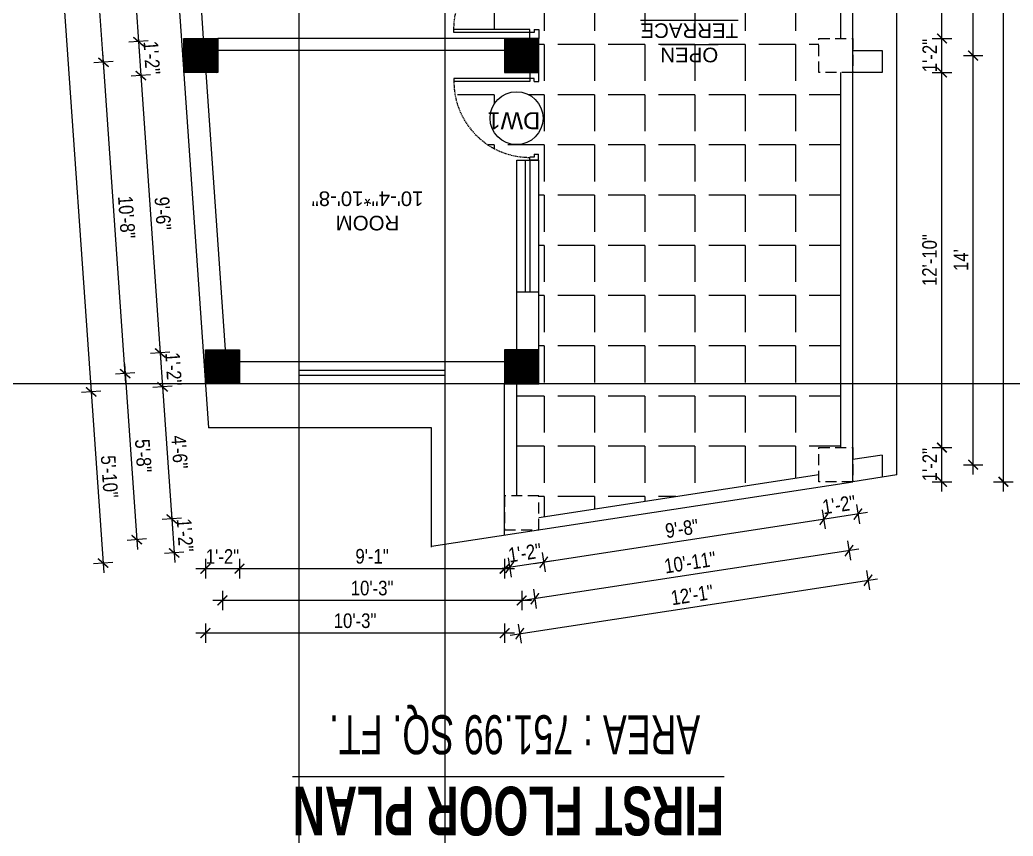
# Model space of a CAD drawing. Header units: inches. Extents: x -5096374 to -5070857, y -3259973 to -3243900.
# Drawn here: x -5078202 to -5077794.2, y -3257114 to -3256778.8 of the extents above; entities that cross this region are included whole.
import ezdxf

# ---------------------------------------------------------------- set-up
doc = ezdxf.new("R2010")
doc.units = ezdxf.units.IN
doc.header["$LTSCALE"] = 2
doc.header["$MEASUREMENT"] = 0
doc.header["$PDMODE"] = 34
doc.linetypes.add('HIDDEN', pattern=[0.375, 0.25, -0.125])
doc.layers.get('0').update_dxf_attribs({"linetype": 'CONTINUOUS'})
doc.layers.get('DEFPOINTS').update_dxf_attribs({"color": 141, "linetype": 'CONTINUOUS'})
doc.layers.add('A-Hatch', color=7, linetype='CONTINUOUS')
for name, color, linetype, lineweight in [('Annotate-Lite.w', 177, 'CONTINUOUS', 9), ('DIM 1-100', 4, 'CONTINUOUS', 13), ('Door-Window.w', 4, 'CONTINUOUS', 15), ('TEXT', 181, 'CONTINUOUS', 25), ('Text-100.w', 254, 'CONTINUOUS', 9)]:
    doc.layers.add(name, color=color, linetype=linetype, lineweight=lineweight)
doc.styles.add('Arial', font='arial.ttf', dxfattribs={"width": 0.8, "height": 12})
doc.styles.add('arial.', font='arial.ttf')
doc.styles.add('gaurav', font='arial.ttf')
doc.styles.get("Standard").update_dxf_attribs({"font": 'ARIALN.TTF'})
doc.dimstyles.new('1 by 96', dxfattribs={"dimtxt": 6, "dimasz": 4, "dimexe": 4, "dimexo": 4, "dimgap": 2, "dimtad": 1, "dimdec": 0, "dimzin": 0, "dimdsep": 46, "dimlunit": 4, "dimtxsty": 'Standard', "dimblk": 'ARCHTICK', "dimcen": 0, "dimdle": 4, "dimadec": 0, "dimazin": 0, "dimtfac": 1, "dimtdec": 0, "dimtix": 1, "dimtofl": 0, "dimtmove": 1, "dimatfit": 3, "dimldrblk": 'ARCHTICK', "dimfxl": 4, "dimfxlon": 1, "dimtolj": 1, "dimtzin": 0, "dimlwd": -1, "dimlwe": -1, "dimarcsym": 0})
pattern_1 = [(225, (-10168621.82338, -6515373.95875), (0.0883883476483, -0.0883883476483), [])]

# ---------------------------------------------------------------- blocks, each defined once
blk = doc.blocks.new('3-0')
at = {"ltscale": 3}
for p, q in [((11063.05, 10097.68), (11065.97, 10099.9)), ((11065.97, 10099.9), (11066.71, 10098.92)), ((11063.05, 10097.68), (11064.53, 10095.73)), ((11065.99, 10096.84), (11064.53, 10095.73)), ((11065.25, 10097.81), (11066.71, 10098.92)), ((11065.99, 10096.84), (11065.25, 10097.81)), ((11085.5, 10074.13), (11110.32, 10092.96)), ((11086.24, 10073.15), (11111.05, 10091.97)), ((11111.05, 10091.97), (11110.32, 10092.96)), ((11084.04, 10073.02), (11082.57, 10071.91)), ((11082.57, 10071.91), (11084.79, 10068.98)), ((11084.04, 10073.02), (11084.78, 10072.04)), ((11084.78, 10072.04), (11086.24, 10073.15)), ((11084.79, 10068.98), (11087.72, 10071.2)), ((11086.24, 10073.15), (11085.5, 10074.13)), ((11087.72, 10071.2), (11086.24, 10073.15))]:
    blk.add_line(p, q, dxfattribs=at)
at = {"layer": 'Door-Window.w', "color": 9, "linetype": 'HIDDEN', "lineweight": 18}
blk.add_arc((11085.5, 10074.13), 31.16, 37.1906, 127.1465, dxfattribs=at)
blk = doc.blocks.new('_ArchTick')
at = {"color": 0, "linetype": 'ByBlock', "const_width": 0.15}
blk.add_lwpolyline([(-0.5, -0.5), (0.5, 0.5)], dxfattribs=at)
blk = doc.blocks.new('*D1014')
at = {"layer": 'DEFPOINTS', "color": 0, "transparency": 16777216}
for p in [(-5077859.97, -3256968.49), (-5077873.97, -3256970.63), (-5077871.93, -3256983.94)]:
    blk.add_point(p, dxfattribs=at)
at = {"layer": 'DIM 1-100', "color": 0, "transparency": 16777216}
for p, q in [((-5077858.54, -3256977.84), (-5077857.33, -3256985.75)), ((-5077853.98, -3256981.19), (-5077875.89, -3256984.55)), ((-5077872.54, -3256979.99), (-5077871.33, -3256987.89))]:
    blk.add_line(p, q, dxfattribs=at)
at = {"layer": 'DIM 1-100', "color": 0, "transparency": 16777216, "xscale": 4, "yscale": 4, "zscale": 4}
for p, rotation in [((-5077871.93, -3256983.94), 188.71474201693), ((-5077857.93, -3256981.79), 8.714742016929995)]:
    blk.add_blockref('_ArchTick', p, dxfattribs=dict(at, rotation=rotation))
at = {"layer": 'DIM 1-100', "color": 0, "transparency": 16777216, "insert": (-5077865.69, -3256977.91), "char_height": 6, "attachment_point": 5, "rotation": 8.7147}
blk.add_mtext('\\A1;1\'-2"', dxfattribs=at)
blk = doc.blocks.new('*D1015')
at = {"layer": 'DEFPOINTS', "color": 0, "ltscale": 0.5, "transparency": 16777216}
for p in [(-5077873.97, -3256970.63), (-5077988.97, -3256988.26), (-5077986.93, -3257001.57)]:
    blk.add_point(p, dxfattribs=at)
at = {"layer": 'DIM 1-100', "color": 0, "ltscale": 0.5, "transparency": 16777216}
for p, q in [((-5077872.54, -3256979.99), (-5077871.33, -3256987.89)), ((-5077867.98, -3256983.33), (-5077990.89, -3257002.17)), ((-5077987.54, -3256997.61), (-5077986.33, -3257005.52))]:
    blk.add_line(p, q, dxfattribs=at)
at = {"layer": 'DIM 1-100', "color": 0, "ltscale": 0.5, "transparency": 16777216, "xscale": 4, "yscale": 4, "zscale": 4}
for p, rotation in [((-5077871.93, -3256983.94), 8.7147420027945), ((-5077986.93, -3257001.57), 188.7147420027945)]:
    blk.add_blockref('_ArchTick', p, dxfattribs=dict(at, rotation=rotation))
at = {"layer": 'DIM 1-100', "color": 0, "ltscale": 0.5, "transparency": 16777216, "insert": (-5077930.2, -3256987.75), "char_height": 6, "attachment_point": 5, "rotation": 8.7147}
blk.add_mtext('\\A1;9\'-8"', dxfattribs=at)
blk = doc.blocks.new('*D1016')
at = {"layer": 'DEFPOINTS', "color": 0, "ltscale": 0.5, "transparency": 16777216}
for p in [(-5078002.97, -3256990.41), (-5077988.97, -3256988.26), (-5078000.93, -3257003.71)]:
    blk.add_point(p, dxfattribs=at)
at = {"layer": 'DIM 1-100', "color": 0, "ltscale": 0.5, "transparency": 16777216}
for p, q in [((-5077987.54, -3256997.61), (-5077986.33, -3257005.52)), ((-5077982.98, -3257000.96), (-5078004.89, -3257004.32)), ((-5078001.54, -3256999.76), (-5078000.33, -3257007.67))]:
    blk.add_line(p, q, dxfattribs=at)
at = {"layer": 'DIM 1-100', "color": 0, "ltscale": 0.5, "transparency": 16777216, "xscale": 4, "yscale": 4, "zscale": 4}
for p, rotation in [((-5077986.93, -3257001.57), 8.7147420027945), ((-5078000.93, -3257003.71), 188.7147420027945)]:
    blk.add_blockref('_ArchTick', p, dxfattribs=dict(at, rotation=rotation))
at = {"layer": 'DIM 1-100', "color": 0, "ltscale": 0.5, "transparency": 16777216, "insert": (-5077994.69, -3256997.69), "char_height": 6, "attachment_point": 5, "rotation": 8.7147}
blk.add_mtext('\\A1;1\'-2"', dxfattribs=at)
blk = doc.blocks.new('*D1017')
at = {"layer": 'DEFPOINTS', "color": 0, "ltscale": 0.5, "transparency": 16777216}
for p in [(-5078111.81, -3256928.33), (-5078002.97, -3256990.41), (-5078111.81, -3257004.21)]:
    blk.add_point(p, dxfattribs=at)
at = {"layer": 'DIM 1-100', "color": 0, "ltscale": 0.5, "transparency": 16777216}
for p, q in [((-5078111.81, -3257000.21), (-5078111.81, -3257008.21)), ((-5078002.97, -3257000.21), (-5078002.97, -3257008.21)), ((-5077998.97, -3257004.21), (-5078115.81, -3257004.21))]:
    blk.add_line(p, q, dxfattribs=at)
at = {"layer": 'DIM 1-100', "color": 0, "ltscale": 0.5, "transparency": 16777216, "xscale": 4, "yscale": 4, "zscale": 4, "rotation": 180}
blk.add_blockref('_ArchTick', (-5078111.81, -3257004.21), dxfattribs=at)
at = {"layer": 'DIM 1-100', "color": 0, "ltscale": 0.5, "transparency": 16777216, "xscale": 4, "yscale": 4, "zscale": 4}
blk.add_blockref('_ArchTick', (-5078002.97, -3257004.21), dxfattribs=at)
at = {"layer": 'DIM 1-100', "color": 0, "ltscale": 0.5, "transparency": 16777216, "insert": (-5078057.39, -3256999.15), "char_height": 6, "attachment_point": 5}
blk.add_mtext('\\A1;9\'-1"', dxfattribs=at)
blk = doc.blocks.new('*D1018')
at = {"layer": 'DEFPOINTS', "color": 0, "ltscale": 0.5, "transparency": 16777216}
for p in [(-5078125.81, -3256928.33), (-5078111.81, -3256928.33), (-5078125.81, -3257004.21)]:
    blk.add_point(p, dxfattribs=at)
at = {"layer": 'DIM 1-100', "color": 0, "ltscale": 0.5, "transparency": 16777216}
for p, q in [((-5078125.81, -3257000.21), (-5078125.81, -3257008.21)), ((-5078111.81, -3257000.21), (-5078111.81, -3257008.21)), ((-5078107.81, -3257004.21), (-5078129.81, -3257004.21))]:
    blk.add_line(p, q, dxfattribs=at)
at = {"layer": 'DIM 1-100', "color": 0, "ltscale": 0.5, "transparency": 16777216, "xscale": 4, "yscale": 4, "zscale": 4, "rotation": 180}
blk.add_blockref('_ArchTick', (-5078125.81, -3257004.21), dxfattribs=at)
at = {"layer": 'DIM 1-100', "color": 0, "ltscale": 0.5, "transparency": 16777216, "xscale": 4, "yscale": 4, "zscale": 4}
blk.add_blockref('_ArchTick', (-5078111.81, -3257004.21), dxfattribs=at)
at = {"layer": 'DIM 1-100', "color": 0, "ltscale": 0.5, "transparency": 16777216, "insert": (-5078118.81, -3256999.2), "char_height": 6, "attachment_point": 5}
blk.add_mtext('\\A1;1\'-2"', dxfattribs=at)
blk = doc.blocks.new('*D1019')
at = {"layer": 'DEFPOINTS', "color": 0, "ltscale": 0.5, "transparency": 16777216}
for p in [(-5077859.97, -3256954.49), (-5077823.42, -3256954.49), (-5077859.97, -3256968.49)]:
    blk.add_point(p, dxfattribs=at)
at = {"layer": 'DIM 1-100', "color": 0, "ltscale": 0.5, "transparency": 16777216}
for p, q in [((-5077823.42, -3256972.49), (-5077823.42, -3256950.49)), ((-5077827.42, -3256954.49), (-5077819.42, -3256954.49)), ((-5077827.42, -3256968.49), (-5077819.42, -3256968.49))]:
    blk.add_line(p, q, dxfattribs=at)
at = {"layer": 'DIM 1-100', "color": 0, "ltscale": 0.5, "transparency": 16777216, "xscale": 4, "yscale": 4, "zscale": 4}
for p, rotation in [((-5077823.42, -3256954.49), 90), ((-5077823.42, -3256968.49), 270)]:
    blk.add_blockref('_ArchTick', p, dxfattribs=dict(at, rotation=rotation))
at = {"layer": 'DIM 1-100', "color": 0, "ltscale": 0.5, "transparency": 16777216, "insert": (-5077828.43, -3256961.49), "char_height": 6, "attachment_point": 5, "rotation": 90}
blk.add_mtext('\\A1;1\'-2"', dxfattribs=at)
blk = doc.blocks.new('*D1020')
at = {"layer": 'DEFPOINTS', "color": 0, "ltscale": 0.5, "transparency": 16777216}
for p in [(-5077859.97, -3256800.49), (-5077823.42, -3256800.49), (-5077859.97, -3256954.49)]:
    blk.add_point(p, dxfattribs=at)
at = {"layer": 'DIM 1-100', "color": 0, "ltscale": 0.5, "transparency": 16777216}
for p, q in [((-5077823.42, -3256958.49), (-5077823.42, -3256796.49)), ((-5077827.42, -3256800.49), (-5077819.42, -3256800.49)), ((-5077827.42, -3256954.49), (-5077819.42, -3256954.49))]:
    blk.add_line(p, q, dxfattribs=at)
at = {"layer": 'DIM 1-100', "color": 0, "ltscale": 0.5, "transparency": 16777216, "xscale": 4, "yscale": 4, "zscale": 4}
for p, rotation in [((-5077823.42, -3256800.49), 90), ((-5077823.42, -3256954.49), 270)]:
    blk.add_blockref('_ArchTick', p, dxfattribs=dict(at, rotation=rotation))
at = {"layer": 'DIM 1-100', "color": 0, "ltscale": 0.5, "transparency": 16777216, "insert": (-5077828.48, -3256877.49), "char_height": 6, "attachment_point": 5, "rotation": 90}
blk.add_mtext('\\A1;12\'-10"', dxfattribs=at)
blk = doc.blocks.new('*D1021')
at = {"layer": 'DEFPOINTS', "color": 0, "ltscale": 0.5, "transparency": 16777216}
for p in [(-5077859.97, -3256786.49), (-5077823.42, -3256786.49), (-5077859.97, -3256800.49)]:
    blk.add_point(p, dxfattribs=at)
at = {"layer": 'DIM 1-100', "color": 0, "ltscale": 0.5, "transparency": 16777216}
for p, q in [((-5077823.42, -3256804.49), (-5077823.42, -3256782.49)), ((-5077827.42, -3256786.49), (-5077819.42, -3256786.49)), ((-5077827.42, -3256800.49), (-5077819.42, -3256800.49))]:
    blk.add_line(p, q, dxfattribs=at)
at = {"layer": 'DIM 1-100', "color": 0, "ltscale": 0.5, "transparency": 16777216, "xscale": 4, "yscale": 4, "zscale": 4}
for p, rotation in [((-5077823.42, -3256786.49), 90), ((-5077823.42, -3256800.49), 270)]:
    blk.add_blockref('_ArchTick', p, dxfattribs=dict(at, rotation=rotation))
at = {"layer": 'DIM 1-100', "color": 0, "ltscale": 0.5, "transparency": 16777216, "insert": (-5077828.43, -3256793.49), "char_height": 6, "attachment_point": 5, "rotation": 90}
blk.add_mtext('\\A1;1\'-2"', dxfattribs=at)
blk = doc.blocks.new('*D1022')
at = {"layer": 'DEFPOINTS', "color": 0, "ltscale": 0.5, "transparency": 16777216}
for p in [(-5077859.97, -3256672.73), (-5077823.42, -3256672.73), (-5077859.97, -3256786.49)]:
    blk.add_point(p, dxfattribs=at)
at = {"layer": 'DIM 1-100', "color": 0, "ltscale": 0.5, "transparency": 16777216}
for p, q in [((-5077827.42, -3256672.73), (-5077819.42, -3256672.73)), ((-5077823.42, -3256790.49), (-5077823.42, -3256668.73)), ((-5077827.42, -3256786.49), (-5077819.42, -3256786.49))]:
    blk.add_line(p, q, dxfattribs=at)
at = {"layer": 'DIM 1-100', "color": 0, "ltscale": 0.5, "transparency": 16777216, "xscale": 4, "yscale": 4, "zscale": 4}
for p, rotation in [((-5077823.42, -3256672.73), 90), ((-5077823.42, -3256786.49), 270)]:
    blk.add_blockref('_ArchTick', p, dxfattribs=dict(at, rotation=rotation))
at = {"layer": 'DIM 1-100', "color": 0, "ltscale": 0.5, "transparency": 16777216, "insert": (-5077828.48, -3256729.61), "char_height": 6, "attachment_point": 5, "rotation": 90}
blk.add_mtext('\\A1;9\'-6"', dxfattribs=at)
blk = doc.blocks.new('*D1026')
at = {"layer": 'DEFPOINTS', "color": 0, "ltscale": 0.5, "transparency": 16777216}
for p in [(-5077866.97, -3256793.49), (-5077810.62, -3256793.49), (-5077866.97, -3256961.49)]:
    blk.add_point(p, dxfattribs=at)
at = {"layer": 'DIM 1-100', "color": 0, "ltscale": 0.5, "transparency": 16777216}
for p, q in [((-5077810.62, -3256965.49), (-5077810.62, -3256789.49)), ((-5077814.62, -3256793.49), (-5077806.62, -3256793.49)), ((-5077814.62, -3256961.49), (-5077806.62, -3256961.49))]:
    blk.add_line(p, q, dxfattribs=at)
at = {"layer": 'DIM 1-100', "color": 0, "ltscale": 0.5, "transparency": 16777216, "xscale": 4, "yscale": 4, "zscale": 4}
for p, rotation in [((-5077810.62, -3256793.49), 90), ((-5077810.62, -3256961.49), 270)]:
    blk.add_blockref('_ArchTick', p, dxfattribs=dict(at, rotation=rotation))
at = {"layer": 'DIM 1-100', "color": 0, "ltscale": 0.5, "transparency": 16777216, "insert": (-5077815.63, -3256877.49), "char_height": 6, "attachment_point": 5, "rotation": 90}
blk.add_mtext("\\A1;14'", dxfattribs=at)
blk = doc.blocks.new('*D1027')
at = {"layer": 'DEFPOINTS', "color": 0, "ltscale": 0.5, "transparency": 16777216}
for p in [(-5077866.97, -3256665.73), (-5077810.62, -3256665.73), (-5077866.97, -3256793.49)]:
    blk.add_point(p, dxfattribs=at)
at = {"layer": 'DIM 1-100', "color": 0, "ltscale": 0.5, "transparency": 16777216}
for p, q in [((-5077810.62, -3256797.49), (-5077810.62, -3256661.73)), ((-5077814.62, -3256665.73), (-5077806.62, -3256665.73)), ((-5077814.62, -3256793.49), (-5077806.62, -3256793.49))]:
    blk.add_line(p, q, dxfattribs=at)
at = {"layer": 'DIM 1-100', "color": 0, "ltscale": 0.5, "transparency": 16777216, "xscale": 4, "yscale": 4, "zscale": 4}
for p, rotation in [((-5077810.62, -3256665.73), 90), ((-5077810.62, -3256793.49), 270)]:
    blk.add_blockref('_ArchTick', p, dxfattribs=dict(at, rotation=rotation))
at = {"layer": 'DIM 1-100', "color": 0, "ltscale": 0.5, "transparency": 16777216, "insert": (-5077815.68, -3256729.61), "char_height": 6, "attachment_point": 5, "rotation": 90}
blk.add_mtext('\\A1;10\'-8"', dxfattribs=at)
blk = doc.blocks.new('*D1029')
at = {"layer": 'DEFPOINTS', "color": 0, "ltscale": 0.5, "transparency": 16777216}
for p in [(-5077859.97, -3256565.73), (-5077798.19, -3256565.73), (-5077859.97, -3256968.49)]:
    blk.add_point(p, dxfattribs=at)
at = {"layer": 'DIM 1-100', "color": 0, "ltscale": 0.5, "transparency": 16777216}
for p, q in [((-5077798.19, -3256972.49), (-5077798.19, -3256561.73)), ((-5077802.19, -3256565.73), (-5077794.19, -3256565.73)), ((-5077802.19, -3256968.49), (-5077794.19, -3256968.49))]:
    blk.add_line(p, q, dxfattribs=at)
at = {"layer": 'DIM 1-100', "color": 0, "ltscale": 0.5, "transparency": 16777216, "xscale": 4, "yscale": 4, "zscale": 4}
for p, rotation in [((-5077798.19, -3256565.73), 90), ((-5077798.19, -3256968.49), 270)]:
    blk.add_blockref('_ArchTick', p, dxfattribs=dict(at, rotation=rotation))
at = {"layer": 'DIM 1-100', "color": 0, "ltscale": 0.5, "transparency": 16777216, "insert": (-5077803.26, -3256767.11), "char_height": 6, "attachment_point": 5, "rotation": 90}
blk.add_mtext('\\A1;33\'-7"', dxfattribs=at)
blk = doc.blocks.new('*D1030')
at = {"layer": 'DEFPOINTS', "color": 0, "ltscale": 0.5, "transparency": 16777216}
for p in [(-5077866.97, -3256961.49), (-5077995.97, -3256981.26), (-5077990.56, -3257016.55)]:
    blk.add_point(p, dxfattribs=at)
at = {"layer": 'DIM 1-100', "color": 0, "ltscale": 0.5, "transparency": 16777216}
for p, q in [((-5077862.17, -3256992.83), (-5077860.96, -3257000.73)), ((-5077857.61, -3256996.17), (-5077994.52, -3257017.16)), ((-5077991.17, -3257012.6), (-5077989.96, -3257020.51))]:
    blk.add_line(p, q, dxfattribs=at)
at = {"layer": 'DIM 1-100', "color": 0, "ltscale": 0.5, "transparency": 16777216, "xscale": 4, "yscale": 4, "zscale": 4}
for p, rotation in [((-5077861.56, -3256996.78), 8.714742018610888), ((-5077990.56, -3257016.55), 188.7147420186108)]:
    blk.add_blockref('_ArchTick', p, dxfattribs=dict(at, rotation=rotation))
at = {"layer": 'DIM 1-100', "color": 0, "ltscale": 0.5, "transparency": 16777216, "insert": (-5077926.83, -3257001.66), "char_height": 6, "attachment_point": 5, "rotation": 8.7147}
blk.add_mtext('\\A1;10\'-11"', dxfattribs=at)
blk = doc.blocks.new('*D1031')
at = {"layer": 'DEFPOINTS', "color": 0, "ltscale": 0.5, "transparency": 16777216}
for p in [(-5078118.81, -3256921.33), (-5077995.97, -3256981.26), (-5078118.81, -3257017.25)]:
    blk.add_point(p, dxfattribs=at)
at = {"layer": 'DIM 1-100', "color": 0, "ltscale": 0.5, "transparency": 16777216}
for p, q in [((-5078118.81, -3257013.25), (-5078118.81, -3257021.25)), ((-5077995.97, -3257013.25), (-5077995.97, -3257021.25)), ((-5077991.97, -3257017.25), (-5078122.81, -3257017.25))]:
    blk.add_line(p, q, dxfattribs=at)
at = {"layer": 'DIM 1-100', "color": 0, "ltscale": 0.5, "transparency": 16777216, "xscale": 4, "yscale": 4, "zscale": 4, "rotation": 180}
blk.add_blockref('_ArchTick', (-5078118.81, -3257017.25), dxfattribs=at)
at = {"layer": 'DIM 1-100', "color": 0, "ltscale": 0.5, "transparency": 16777216, "xscale": 4, "yscale": 4, "zscale": 4}
blk.add_blockref('_ArchTick', (-5077995.97, -3257017.25), dxfattribs=at)
at = {"layer": 'DIM 1-100', "color": 0, "ltscale": 0.5, "transparency": 16777216, "insert": (-5078057.39, -3257012.19), "char_height": 6, "attachment_point": 5}
blk.add_mtext('\\A1;10\'-3"', dxfattribs=at)
blk = doc.blocks.new('*D1032')
at = {"layer": 'DEFPOINTS', "color": 0, "ltscale": 0.5, "transparency": 16777216}
for p in [(-5077859.97, -3256968.49), (-5078002.97, -3256990.41), (-5077853.77, -3257008.95)]:
    blk.add_point(p, dxfattribs=at)
at = {"layer": 'DIM 1-100', "color": 0, "ltscale": 0.5, "transparency": 16777216}
for p, q in [((-5077854.38, -3257005), (-5077853.16, -3257012.91)), ((-5078000.72, -3257031.48), (-5077849.82, -3257008.35)), ((-5077997.38, -3257026.92), (-5077996.16, -3257034.83))]:
    blk.add_line(p, q, dxfattribs=at)
at = {"layer": 'DIM 1-100', "color": 0, "ltscale": 0.5, "transparency": 16777216, "xscale": 4, "yscale": 4, "zscale": 4}
for p, rotation in [((-5077853.77, -3257008.95), 8.714742018475578), ((-5077996.77, -3257030.87), 188.7147420184756)]:
    blk.add_blockref('_ArchTick', p, dxfattribs=dict(at, rotation=rotation))
at = {"layer": 'DIM 1-100', "color": 0, "ltscale": 0.5, "transparency": 16777216, "insert": (-5077926.03, -3257014.96), "char_height": 6, "attachment_point": 5, "rotation": 8.7147}
blk.add_mtext('\\A1;12\'-1"', dxfattribs=at)
blk = doc.blocks.new('*D1033')
at = {"layer": 'DEFPOINTS', "color": 0, "ltscale": 0.5, "transparency": 16777216}
for p in [(-5078125.81, -3256928.33), (-5078002.97, -3256928.33), (-5078125.81, -3257030.66)]:
    blk.add_point(p, dxfattribs=at)
at = {"layer": 'DIM 1-100', "color": 0, "ltscale": 0.5, "transparency": 16777216}
for p, q in [((-5078125.81, -3257026.66), (-5078125.81, -3257034.66)), ((-5078002.97, -3257026.66), (-5078002.97, -3257034.66)), ((-5077998.97, -3257030.66), (-5078129.81, -3257030.66))]:
    blk.add_line(p, q, dxfattribs=at)
at = {"layer": 'DIM 1-100', "color": 0, "ltscale": 0.5, "transparency": 16777216, "xscale": 4, "yscale": 4, "zscale": 4, "rotation": 180}
blk.add_blockref('_ArchTick', (-5078125.81, -3257030.66), dxfattribs=at)
at = {"layer": 'DIM 1-100', "color": 0, "ltscale": 0.5, "transparency": 16777216, "xscale": 4, "yscale": 4, "zscale": 4}
blk.add_blockref('_ArchTick', (-5078002.97, -3257030.66), dxfattribs=at)
at = {"layer": 'DIM 1-100', "color": 0, "ltscale": 0.5, "transparency": 16777216, "insert": (-5078064.39, -3257025.6), "char_height": 6, "attachment_point": 5}
blk.add_mtext('\\A1;10\'-3"', dxfattribs=at)
blk = doc.blocks.new('*D1045')
at = {"layer": 'DEFPOINTS', "color": 0, "ltscale": 0.5, "transparency": 16777216}
for p in [(-5078143.63, -3256672.73), (-5078134.73, -3256786.49), (-5078153.3, -3256787.78)]:
    blk.add_point(p, dxfattribs=at)
at = {"layer": 'DIM 1-100', "color": 0, "ltscale": 0.5, "transparency": 16777216}
for p, q in [((-5078161.51, -3256669.97), (-5078153.02, -3256791.77)), ((-5078157.25, -3256673.68), (-5078165.23, -3256674.23)), ((-5078149.31, -3256787.5), (-5078157.29, -3256788.06))]:
    blk.add_line(p, q, dxfattribs=at)
at = {"layer": 'DIM 1-100', "color": 0, "ltscale": 0.5, "transparency": 16777216, "xscale": 4, "yscale": 4, "zscale": 4}
for p, rotation in [((-5078161.24, -3256673.96), 93.98810614916262), ((-5078153.3, -3256787.78), 273.9881061491626)]:
    blk.add_blockref('_ArchTick', p, dxfattribs=dict(at, rotation=rotation))
at = {"layer": 'DIM 1-100', "color": 0, "ltscale": 0.5, "transparency": 16777216, "insert": (-5078152.22, -3256730.52), "char_height": 6, "attachment_point": 5, "rotation": 273.9881}
blk.add_mtext('\\A1;9\'-6"', dxfattribs=at)
blk = doc.blocks.new('*D1046')
at = {"layer": 'DEFPOINTS', "color": 0, "ltscale": 0.5, "transparency": 16777216}
for p in [(-5078134.73, -3256786.49), (-5078152.33, -3256801.72), (-5078134.73, -3256800.49)]:
    blk.add_point(p, dxfattribs=at)
at = {"layer": 'DIM 1-100', "color": 0, "ltscale": 0.5, "transparency": 16777216}
for p, q in [((-5078153.58, -3256783.79), (-5078152.05, -3256805.71)), ((-5078149.31, -3256787.5), (-5078157.29, -3256788.06)), ((-5078148.34, -3256801.44), (-5078156.32, -3256801.99))]:
    blk.add_line(p, q, dxfattribs=at)
at = {"layer": 'DIM 1-100', "color": 0, "ltscale": 0.5, "transparency": 16777216, "xscale": 4, "yscale": 4, "zscale": 4}
for p, rotation in [((-5078153.3, -3256787.78), 93.98810614916262), ((-5078152.33, -3256801.72), 273.9881061491626)]:
    blk.add_blockref('_ArchTick', p, dxfattribs=dict(at, rotation=rotation))
at = {"layer": 'DIM 1-100', "color": 0, "ltscale": 0.5, "transparency": 16777216, "insert": (-5078147.81, -3256794.4), "char_height": 6, "attachment_point": 5, "rotation": 273.9881}
blk.add_mtext('\\A1;1\'-2"', dxfattribs=at)
blk = doc.blocks.new('*D1047')
at = {"layer": 'DEFPOINTS', "color": 0, "ltscale": 0.5, "transparency": 16777216}
for p in [(-5078134.73, -3256800.49), (-5078144.39, -3256915.62), (-5078125.81, -3256914.33)]:
    blk.add_point(p, dxfattribs=at)
at = {"layer": 'DIM 1-100', "color": 0, "ltscale": 0.5, "transparency": 16777216}
for p, q in [((-5078152.61, -3256797.73), (-5078144.11, -3256919.61)), ((-5078148.34, -3256801.44), (-5078156.32, -3256801.99)), ((-5078140.4, -3256915.34), (-5078148.38, -3256915.9))]:
    blk.add_line(p, q, dxfattribs=at)
at = {"layer": 'DIM 1-100', "color": 0, "ltscale": 0.5, "transparency": 16777216, "xscale": 4, "yscale": 4, "zscale": 4}
for p, rotation in [((-5078152.33, -3256801.72), 93.98810614916262), ((-5078144.39, -3256915.62), 273.9881061491626)]:
    blk.add_blockref('_ArchTick', p, dxfattribs=dict(at, rotation=rotation))
at = {"layer": 'DIM 1-100', "color": 0, "ltscale": 0.5, "transparency": 16777216, "insert": (-5078143.31, -3256858.32), "char_height": 6, "attachment_point": 5, "rotation": 273.9881}
blk.add_mtext('\\A1;9\'-6"', dxfattribs=at)
blk = doc.blocks.new('*D1048')
at = {"layer": 'DEFPOINTS', "color": 0, "ltscale": 0.5, "transparency": 16777216}
for p in [(-5078125.81, -3256914.33), (-5078143.42, -3256929.55), (-5078125.81, -3256928.33)]:
    blk.add_point(p, dxfattribs=at)
at = {"layer": 'DIM 1-100', "color": 0, "ltscale": 0.5, "transparency": 16777216}
for p, q in [((-5078144.67, -3256911.63), (-5078143.14, -3256933.55)), ((-5078140.4, -3256915.34), (-5078148.38, -3256915.9)), ((-5078139.43, -3256929.28), (-5078147.41, -3256929.83))]:
    blk.add_line(p, q, dxfattribs=at)
at = {"layer": 'DIM 1-100', "color": 0, "ltscale": 0.5, "transparency": 16777216, "xscale": 4, "yscale": 4, "zscale": 4}
for p, rotation in [((-5078144.39, -3256915.62), 93.98810614916262), ((-5078143.42, -3256929.55), 273.9881061491626)]:
    blk.add_blockref('_ArchTick', p, dxfattribs=dict(at, rotation=rotation))
at = {"layer": 'DIM 1-100', "color": 0, "ltscale": 0.5, "transparency": 16777216, "insert": (-5078138.9, -3256922.24), "char_height": 6, "attachment_point": 5, "rotation": 273.9881}
blk.add_mtext('\\A1;1\'-2"', dxfattribs=at)
blk = doc.blocks.new('*D1049')
at = {"layer": 'DEFPOINTS', "color": 0, "ltscale": 0.5, "transparency": 16777216}
for p in [(-5078125.81, -3256928.33), (-5078002.97, -3256974.26), (-5078139.64, -3256983.79)]:
    blk.add_point(p, dxfattribs=at)
at = {"layer": 'DIM 1-100', "color": 0, "ltscale": 0.5, "transparency": 16777216}
for p, q in [((-5078143.69, -3256925.56), (-5078139.36, -3256987.78)), ((-5078139.43, -3256929.28), (-5078147.41, -3256929.83)), ((-5078135.64, -3256983.51), (-5078143.63, -3256984.07))]:
    blk.add_line(p, q, dxfattribs=at)
at = {"layer": 'DIM 1-100', "color": 0, "ltscale": 0.5, "transparency": 16777216, "xscale": 4, "yscale": 4, "zscale": 4}
for p, rotation in [((-5078143.42, -3256929.55), 93.98810614916262), ((-5078139.64, -3256983.79), 273.9881061491626)]:
    blk.add_blockref('_ArchTick', p, dxfattribs=dict(at, rotation=rotation))
at = {"layer": 'DIM 1-100', "color": 0, "ltscale": 0.5, "transparency": 16777216, "insert": (-5078136.47, -3256956.32), "char_height": 6, "attachment_point": 5, "rotation": 273.9881}
blk.add_mtext('\\A1;4\'-6"', dxfattribs=at)
blk = doc.blocks.new('*D1050')
at = {"layer": 'DEFPOINTS', "color": 0, "ltscale": 0.5, "transparency": 16777216}
for p in [(-5078002.97, -3256974.26), (-5078002.97, -3256988.26), (-5078138.66, -3256997.72)]:
    blk.add_point(p, dxfattribs=at)
at = {"layer": 'DIM 1-100', "color": 0, "ltscale": 0.5, "transparency": 16777216}
for p, q in [((-5078139.91, -3256979.8), (-5078138.39, -3257001.71)), ((-5078135.64, -3256983.51), (-5078143.63, -3256984.07)), ((-5078134.67, -3256997.44), (-5078142.65, -3256998))]:
    blk.add_line(p, q, dxfattribs=at)
at = {"layer": 'DIM 1-100', "color": 0, "ltscale": 0.5, "transparency": 16777216, "xscale": 4, "yscale": 4, "zscale": 4}
for p, rotation in [((-5078139.64, -3256983.79), 93.98810614916262), ((-5078138.66, -3256997.72), 273.9881061491626)]:
    blk.add_blockref('_ArchTick', p, dxfattribs=dict(at, rotation=rotation))
at = {"layer": 'DIM 1-100', "color": 0, "ltscale": 0.5, "transparency": 16777216, "insert": (-5078134.15, -3256990.41), "char_height": 6, "attachment_point": 5, "rotation": 273.9881}
blk.add_mtext('\\A1;1\'-2"', dxfattribs=at)
blk = doc.blocks.new('*D1051')
at = {"layer": 'DEFPOINTS', "color": 0, "ltscale": 0.5, "transparency": 16777216}
for p in [(-5078127.73, -3256793.49), (-5078167.68, -3256796.27), (-5078118.81, -3256921.33)]:
    blk.add_point(p, dxfattribs=at)
at = {"layer": 'DIM 1-100', "color": 0, "ltscale": 0.5, "transparency": 16777216}
for p, q in [((-5078158.49, -3256928.1), (-5078167.96, -3256792.28)), ((-5078163.69, -3256796), (-5078171.67, -3256796.55)), ((-5078154.78, -3256923.84), (-5078162.76, -3256924.39))]:
    blk.add_line(p, q, dxfattribs=at)
at = {"layer": 'DIM 1-100', "color": 0, "ltscale": 0.5, "transparency": 16777216, "xscale": 4, "yscale": 4, "zscale": 4}
for p, rotation in [((-5078167.68, -3256796.27), 93.98810611419698), ((-5078158.77, -3256924.11), 273.988106114197)]:
    blk.add_blockref('_ArchTick', p, dxfattribs=dict(at, rotation=rotation))
at = {"layer": 'DIM 1-100', "color": 0, "ltscale": 0.5, "transparency": 16777216, "insert": (-5078158.18, -3256859.84), "char_height": 6, "attachment_point": 5, "rotation": 273.9881}
blk.add_mtext('\\A1;10\'-8"', dxfattribs=at)
blk = doc.blocks.new('*D1052')
at = {"layer": 'DEFPOINTS', "color": 0, "ltscale": 0.5, "transparency": 16777216}
for p in [(-5078176.59, -3256668.52), (-5078136.63, -3256665.73), (-5078127.73, -3256793.49)]:
    blk.add_point(p, dxfattribs=at)
at = {"layer": 'DIM 1-100', "color": 0, "ltscale": 0.5, "transparency": 16777216}
for p, q in [((-5078167.41, -3256800.26), (-5078176.87, -3256664.52)), ((-5078172.6, -3256668.24), (-5078180.58, -3256668.79)), ((-5078163.69, -3256796), (-5078171.67, -3256796.55))]:
    blk.add_line(p, q, dxfattribs=at)
at = {"layer": 'DIM 1-100', "color": 0, "ltscale": 0.5, "transparency": 16777216, "xscale": 4, "yscale": 4, "zscale": 4}
for p, rotation in [((-5078176.59, -3256668.52), 93.98810614916262), ((-5078167.68, -3256796.27), 273.9881061491626)]:
    blk.add_blockref('_ArchTick', p, dxfattribs=dict(at, rotation=rotation))
at = {"layer": 'DIM 1-100', "color": 0, "ltscale": 0.5, "transparency": 16777216, "insert": (-5078167.09, -3256732.04), "char_height": 6, "attachment_point": 5, "rotation": 273.9881}
blk.add_mtext('\\A1;10\'-8"', dxfattribs=at)
blk = doc.blocks.new('*D1054')
at = {"layer": 'DEFPOINTS', "color": 0, "ltscale": 0.5, "transparency": 16777216}
for p in [(-5078118.81, -3256921.33), (-5077995.97, -3256981.26), (-5078154.02, -3256992.28)]:
    blk.add_point(p, dxfattribs=at)
at = {"layer": 'DIM 1-100', "color": 0, "ltscale": 0.5, "transparency": 16777216}
for p, q in [((-5078159.05, -3256920.12), (-5078153.74, -3256996.27)), ((-5078154.78, -3256923.84), (-5078162.76, -3256924.39)), ((-5078150.03, -3256992), (-5078158.01, -3256992.56))]:
    blk.add_line(p, q, dxfattribs=at)
at = {"layer": 'DIM 1-100', "color": 0, "ltscale": 0.5, "transparency": 16777216, "xscale": 4, "yscale": 4, "zscale": 4}
for p, rotation in [((-5078158.77, -3256924.11), 93.98810614916262), ((-5078154.02, -3256992.28), 273.9881061491626)]:
    blk.add_blockref('_ArchTick', p, dxfattribs=dict(at, rotation=rotation))
at = {"layer": 'DIM 1-100', "color": 0, "ltscale": 0.5, "transparency": 16777216, "insert": (-5078151.34, -3256957.84), "char_height": 6, "attachment_point": 5, "rotation": 273.9881}
blk.add_mtext('\\A1;5\'-8"', dxfattribs=at)
blk = doc.blocks.new('*D1055')
at = {"layer": 'DEFPOINTS', "color": 0, "ltscale": 0.5, "transparency": 16777216}
for p in [(-5078151.09, -3256565.73), (-5078125.81, -3256928.33), (-5078172.73, -3256931.6)]:
    blk.add_point(p, dxfattribs=at)
at = {"layer": 'DIM 1-100', "color": 0, "ltscale": 0.5, "transparency": 16777216}
for p, q in [((-5078198.29, -3256565.01), (-5078172.46, -3256935.59)), ((-5078194.02, -3256568.72), (-5078202, -3256569.28)), ((-5078168.74, -3256931.32), (-5078176.72, -3256931.88))]:
    blk.add_line(p, q, dxfattribs=at)
at = {"layer": 'DIM 1-100', "color": 0, "ltscale": 0.5, "transparency": 16777216, "xscale": 4, "yscale": 4, "zscale": 4}
for p, rotation in [((-5078198.01, -3256569), 93.98810611425189), ((-5078172.73, -3256931.6), 273.9881061142519)]:
    blk.add_blockref('_ArchTick', p, dxfattribs=dict(at, rotation=rotation))
at = {"layer": 'DIM 1-100', "color": 0, "ltscale": 0.5, "transparency": 16777216, "insert": (-5078180.32, -3256749.95), "char_height": 6, "attachment_point": 5, "rotation": 273.9881}
blk.add_mtext('\\A1;30\'-3"', dxfattribs=at)
blk = doc.blocks.new('*D1056')
at = {"layer": 'DEFPOINTS', "color": 0, "ltscale": 0.5, "transparency": 16777216}
for p in [(-5078125.81, -3256928.33), (-5078002.97, -3256990.41), (-5078167.83, -3257001.9)]:
    blk.add_point(p, dxfattribs=at)
at = {"layer": 'DIM 1-100', "color": 0, "ltscale": 0.5, "transparency": 16777216}
for p, q in [((-5078173.01, -3256927.61), (-5078167.55, -3257005.89)), ((-5078168.74, -3256931.32), (-5078176.72, -3256931.88)), ((-5078163.84, -3257001.62), (-5078171.82, -3257002.18))]:
    blk.add_line(p, q, dxfattribs=at)
at = {"layer": 'DIM 1-100', "color": 0, "ltscale": 0.5, "transparency": 16777216, "xscale": 4, "yscale": 4, "zscale": 4}
for p, rotation in [((-5078172.73, -3256931.6), 93.98810614916268), ((-5078167.83, -3257001.9), 273.9881061491627)]:
    blk.add_blockref('_ArchTick', p, dxfattribs=dict(at, rotation=rotation))
at = {"layer": 'DIM 1-100', "color": 0, "ltscale": 0.5, "transparency": 16777216, "insert": (-5078165.23, -3256966.4), "char_height": 6, "attachment_point": 5, "rotation": 273.9881}
blk.add_mtext('\\A1;5\'-10"', dxfattribs=at)

msp = doc.modelspace()

# ---------------------------------------------------------------- hatches: boundary and pattern name
at = {"layer": 'A-Hatch', "ltscale": 0.5}
h = msp.add_hatch(dxfattribs=at)
h.set_pattern_fill('ANGLE', color=256, scale=75, angle=180)
h.set_pattern_definition([(180, (-10168030.464, -6515373.959), (-3e-15, -20.625), [15, -5.625]), (270, (-10168030.464, -6515373.959), (20.625, -4e-15), [15, -5.625])])
h.paths.add_polyline_path([(-5077988.97, -3256914.33), (-5077988.97, -3256928.33), (-5077997.97, -3256928.33), (-5077997.97, -3256974.26), (-5077988.97, -3256974.26), (-5077988.97, -3256983.2), (-5077873.97, -3256965.58), (-5077873.97, -3256954.49), (-5077864.97, -3256954.49), (-5077864.97, -3256800.49), (-5077873.97, -3256800.49), (-5077873.97, -3256786.49), (-5077864.97, -3256786.49), (-5077864.97, -3256672.73), (-5077873.97, -3256672.73), (-5077873.97, -3256658.73), (-5077864.97, -3256658.73), (-5077864.97, -3256579.73), (-5077873.97, -3256579.73), (-5077873.97, -3256570.73), (-5077988.97, -3256570.73), (-5077988.97, -3256579.73), (-5077988.97, -3256658.73), (-5077988.97, -3256672.73), (-5077988.97, -3256750.49), (-5077989, -3256752.94), (-5077990.83, -3256752.94), (-5077990.83, -3256751.71), (-5077992.67, -3256751.71), (-5077992.67, -3256751.66, 0.413988), (-5078023.8, -3256782.82), (-5077992.64, -3256782.82), (-5077992.64, -3256784.04), (-5077990.81, -3256784.04), (-5077990.81, -3256782.82), (-5077988.97, -3256782.82), (-5077988.97, -3256786.49), (-5077988.97, -3256800.49), (-5077988.97, -3256804.16), (-5077990.81, -3256804.16), (-5077990.81, -3256802.94), (-5077992.64, -3256802.94), (-5077992.64, -3256804.16), (-5078023.8, -3256804.16, 0.413988), (-5077992.67, -3256835.32), (-5077992.67, -3256835.26), (-5077990.83, -3256835.26), (-5077990.83, -3256834.04), (-5077989, -3256834.04), (-5077989, -3256836.49), (-5077988.97, -3256836.49), (-5077988.97, -3256843.49)])
h.paths.add_polyline_path([(-5078008.93, -3256819.21, -1), (-5077987.22, -3256819.21, -1)], flags=16)
h.paths.add_polyline_path([(-5078008.93, -3256767.77, -1), (-5077987.22, -3256767.77, -1)], flags=16)
h.paths.add_polyline_path([(-5077905.76, -3256777.45), (-5077948.81, -3256777.45), (-5077948.81, -3256799.92), (-5077905.76, -3256799.92)], flags=24)
h.paths.add_polyline_path([(-5077985.82, -3256761.28), (-5078011.05, -3256761.28), (-5078011.05, -3256775.71), (-5077985.82, -3256775.71)], flags=24)
h.paths.add_polyline_path([(-5077985.82, -3256812.92), (-5078011.05, -3256812.92), (-5078011.05, -3256827.34), (-5077985.82, -3256827.34)], flags=24)
h = msp.add_hatch(dxfattribs=at)
h.set_pattern_fill('ANSI31', color=256, angle=180)
h.set_pattern_definition(pattern_1)
h.paths.add_polyline_path([(-5078120.73, -3256800.49), (-5078120.73, -3256786.49), (-5078134.73, -3256786.49), (-5078134.73, -3256800.49)])
h = msp.add_hatch(dxfattribs=at)
h.set_pattern_fill('ANSI31', color=256, angle=180)
h.set_pattern_definition(pattern_1)
h.paths.add_polyline_path([(-5078002.97, -3256800.49), (-5077988.97, -3256800.49), (-5077988.97, -3256786.49), (-5078002.97, -3256786.49)])
h = msp.add_hatch(dxfattribs=at)
h.set_pattern_fill('ANSI31', color=256, angle=180)
h.set_pattern_definition(pattern_1)
h.paths.add_polyline_path([(-5078111.81, -3256914.33), (-5078125.81, -3256914.33), (-5078125.81, -3256928.33), (-5078111.81, -3256928.33)])
h = msp.add_hatch(dxfattribs=at)
h.set_pattern_fill('ANSI31', color=256, angle=180)
h.set_pattern_definition(pattern_1)
h.paths.add_polyline_path([(-5078002.97, -3256925.33), (-5078002.97, -3256925.33), (-5078002.97, -3256928.33), (-5077988.97, -3256928.33), (-5077988.97, -3256914.33), (-5078002.97, -3256914.33)])

# ---------------------------------------------------------------- linework, layer by layer
at = {"ltscale": 0.5}
for p, q in [((-5077841.97, -3256965.73), (-5077841.97, -3256547.73)), ((-5078151.09, -3256565.73), (-5078124.56, -3256946.33)), ((-5077859.97, -3256800.49), (-5077859.97, -3256565.73)), ((-5078134.61, -3256672.73), (-5078126.68, -3256786.49)), ((-5077864.97, -3256786.49), (-5077864.97, -3256672.73)), ((-5078002.97, -3256786.49), (-5078120.73, -3256786.49)), ((-5078002.97, -3256791.49), (-5078120.73, -3256791.49)), ((-5077859.97, -3256791.49), (-5077847.97, -3256791.49)), ((-5077847.97, -3256791.49), (-5077847.97, -3256800.49)), ((-5078125.7, -3256800.49), (-5078117.77, -3256914.33)), ((-5077864.97, -3256954.49), (-5077864.97, -3256800.49)), ((-5077859.97, -3256968.49), (-5077859.97, -3256800.49)), ((-5077847.97, -3256800.49), (-5077859.97, -3256800.49)), ((-5077997.97, -3256914.33), (-5077997.97, -3256836.49)), ((-5077997.97, -3256836.49), (-5077988.97, -3256836.49)), ((-5077994.47, -3256890.49), (-5077994.47, -3256836.49)), ((-5077992.47, -3256890.49), (-5077992.47, -3256836.49)), ((-5077988.97, -3256914.33), (-5077988.97, -3256836.49)), ((-5077988.97, -3256843.49), (-5077988.97, -3256836.49)), ((-5077997.97, -3256890.49), (-5077988.97, -3256890.49)), ((-5078002.97, -3256919.33), (-5078111.81, -3256919.33)), ((-5078087.39, -3256928.33), (-5078087.39, -3256919.33)), ((-5078027.39, -3256928.33), (-5078027.39, -3256919.33)), ((-5078027.39, -3256922.83), (-5078087.39, -3256922.83)), ((-5078027.39, -3256924.83), (-5078087.39, -3256924.83)), ((-5078002.97, -3256928.33), (-5078125.81, -3256928.33)), ((-5078002.97, -3256990.41), (-5078002.97, -3256928.33)), ((-5077993.97, -3256928.33), (-5078002.97, -3256928.33)), ((-5077997.97, -3256974.26), (-5077997.97, -3256928.33)), ((-5078032.97, -3256946.33), (-5078124.56, -3256946.33)), ((-5078032.97, -3256995.31), (-5078032.97, -3256946.33)), ((-5077847.97, -3256957.54), (-5077859.97, -3256959.38)), ((-5077847.97, -3256957.54), (-5077847.97, -3256966.65)), ((-5077988.97, -3256983.2), (-5077873.97, -3256965.58)), ((-5077841.97, -3256965.73), (-5077859.97, -3256968.49)), ((-5078032.97, -3256995.01), (-5077859.97, -3256968.49))]:
    msp.add_line(p, q, dxfattribs=at)
for p, direction in [((-5078087.39, -3256928.33), (0, 1)), ((-5078027.39, -3256928.33), (0, 1)), ((-5078027.39, -3256928.33), (-1, 0))]:
    msp.add_xline(p, direction, dxfattribs=at)
for points in [[(-5078120.73, -3256800.49), (-5078134.73, -3256800.49), (-5078134.73, -3256786.49), (-5078120.73, -3256786.49)], [(-5078002.97, -3256800.49), (-5077988.97, -3256800.49), (-5077988.97, -3256786.49), (-5078002.97, -3256786.49)], [(-5078111.81, -3256928.33), (-5078125.81, -3256928.33), (-5078125.81, -3256914.33), (-5078111.81, -3256914.33)], [(-5078002.97, -3256928.33), (-5077988.97, -3256928.33), (-5077988.97, -3256914.33), (-5078002.97, -3256914.33)]]:
    msp.add_lwpolyline(points, close=True, dxfattribs=at)
at = {"linetype": 'HIDDEN', "ltscale": 9}
for points in [[(-5077859.97, -3256800.49), (-5077873.97, -3256800.49), (-5077873.97, -3256786.49), (-5077859.97, -3256786.49)], [(-5077859.97, -3256968.49), (-5077873.97, -3256968.49), (-5077873.97, -3256954.49), (-5077859.97, -3256954.49)], [(-5078002.97, -3256988.26), (-5077988.97, -3256988.26), (-5077988.97, -3256974.26), (-5078002.97, -3256974.26)]]:
    msp.add_lwpolyline(points, close=True, dxfattribs=at)
at = {"layer": 'Annotate-Lite.w', "ltscale": 0.005}
msp.add_circle((-5077998.07, -3256819.21), 10.86, dxfattribs=at)

# ---------------------------------------------------------------- block references
at = {"layer": 'Door-Window.w', "linetype": 'ByBlock'}
for p, xscale, yscale, zscale, rotation in [((-5063075.24, -3258107.05), -0.9997910039624013, 0.9997910039624012, 0.9997910039624012, 37.19059521980472), ((-5063075.24, -3255479.93), 0.9997910039624013, 0.9997910039624013, 0.9997910039624013, 142.8094047801952)]:
    msp.add_blockref('3-0', p, dxfattribs=dict(at, xscale=xscale, yscale=yscale, zscale=zscale, rotation=rotation))

# ---------------------------------------------------------------- texts
at = {"layer": 'Annotate-Lite.w', "ltscale": 0.005, "insert": (-5077988.32, -3256823.77), "char_height": 7, "attachment_point": 1, "rotation": 180, "style": 'gaurav'}
msp.add_mtext_dynamic_manual_height_columns('DW1', width=8, gutter_width=100, heights=[0], dxfattribs=at)
at = {"layer": 'TEXT', "lineweight": -2, "insert": (-5077927.16, -3256788.23), "char_height": 6, "width": 127.5059, "attachment_point": 5, "rotation": 180, "style": 'arial.'}
msp.add_mtext('{\\LOPEN \\PTERRACE}', dxfattribs=at)
at = {"layer": 'TEXT', "lineweight": -2, "insert": (-5078059.28, -3256857.25), "char_height": 6, "attachment_point": 5, "rotation": 180, "style": 'arial.'}
msp.add_mtext_dynamic_manual_height_columns('{\\W1;ROOM\\P10\'-4"*10\'-8"}', width=45.7314, gutter_width=30, heights=[0], dxfattribs=at)
at = {"layer": 'Text-100.w', "insert": (-5077998.89, -3257113.72), "char_height": 20, "width": 569.1024, "attachment_point": 2, "rotation": 180, "style": 'Arial'}
msp.add_mtext('\\A1;{\\fArial Narrow|b1|i0|c0|p34;\\L FIRST FLOOR PLAN\\P\\fArial Narrow|b0|i0|c0|p34;\\H0.8x;\\lAREA : 751.99 SQ. FT.\\H1.02306x; }', dxfattribs=at)

# ---------------------------------------------------------------- dimensions: what is measured, and where the dimension line sits
at = {"layer": 'DIM 1-100', "ltscale": 0.5}
for base, p1, p2, angle, picture, middle in [((-5077798.19, -3256565.73), (-5077859.97, -3256968.49), (-5077859.97, -3256565.73), 270, '*D1029', (-5077803.26, -3256767.11)), ((-5078176.59, -3256668.52), (-5078127.73, -3256793.49), (-5078136.63, -3256665.73), 273.9881, '*D1052', (-5078167.09, -3256732.04)), ((-5077810.62, -3256665.73), (-5077866.97, -3256793.49), (-5077866.97, -3256665.73), 270, '*D1027', (-5077815.68, -3256729.61)), ((-5078153.3, -3256787.78), (-5078143.63, -3256672.73), (-5078134.73, -3256786.49), 273.9881, '*D1045', (-5078152.22, -3256730.52)), ((-5077823.42, -3256672.73), (-5077859.97, -3256786.49), (-5077859.97, -3256672.73), 270, '*D1022', (-5077828.48, -3256729.61)), ((-5077810.62, -3256793.49), (-5077866.97, -3256961.49), (-5077866.97, -3256793.49), 270, '*D1026', (-5077815.63, -3256877.49)), ((-5078144.39, -3256915.62), (-5078134.73, -3256800.49), (-5078125.81, -3256914.33), 273.9881, '*D1047', (-5078143.31, -3256858.32)), ((-5077823.42, -3256800.49), (-5077859.97, -3256954.49), (-5077859.97, -3256800.49), 270, '*D1020', (-5077828.48, -3256877.49)), ((-5078154.02, -3256992.28), (-5078118.81, -3256921.33), (-5077995.97, -3256981.26), 273.9881, '*D1054', (-5078151.34, -3256957.84)), ((-5078118.81, -3257017.25), (-5077995.97, -3256981.26), (-5078118.81, -3256921.33), 180, '*D1031', (-5078057.39, -3257012.19)), ((-5078139.64, -3256983.79), (-5078125.81, -3256928.33), (-5078002.97, -3256974.26), 273.9881, '*D1049', (-5078136.47, -3256956.32)), ((-5078167.83, -3257001.9), (-5078125.81, -3256928.33), (-5078002.97, -3256990.41), 93.9881, '*D1056', (-5078165.23, -3256966.4)), ((-5078125.81, -3257030.66), (-5078002.97, -3256928.33), (-5078125.81, -3256928.33), 180, '*D1033', (-5078064.39, -3257025.6)), ((-5078111.81, -3257004.21), (-5078002.97, -3256990.41), (-5078111.81, -3256928.33), 180, '*D1017', (-5078057.39, -3256999.15))]:
    dim = msp.add_linear_dim(base=base, p1=p1, p2=p2, angle=angle, dimstyle='1 by 96', dxfattribs=at)
    dim.commit()
    dim.dimension.update_dxf_attribs({"geometry": picture, "text_midpoint": middle})
for p1, p2, distance, picture, middle in [((-5078151.09, -3256565.73), (-5078125.81, -3256928.33), -47.04, '*D1055', (-5078180.32, -3256749.95)), ((-5078118.81, -3256921.33), (-5078127.73, -3256793.49), 40.06, '*D1051', (-5078158.18, -3256859.84)), ((-5077866.97, -3256961.49), (-5077995.97, -3256981.26), 35.7, '*D1030', (-5077926.83, -3257001.66)), ((-5078002.97, -3256990.41), (-5077859.97, -3256968.49), -40.94, '*D1032', (-5077926.03, -3257014.96))]:
    dim = msp.add_aligned_dim(p1=p1, p2=p2, distance=distance, dimstyle='1 by 96', dxfattribs=at)
    dim.commit()
    dim.dimension.update_dxf_attribs({"geometry": picture, "text_midpoint": middle})
for base, p1, p2, angle, picture, middle in [((-5077823.42, -3256786.49), (-5077859.97, -3256800.49), (-5077859.97, -3256786.49), 270, '*D1021', (-5077823.42, -3256793.49)), ((-5078152.33, -3256801.72), (-5078134.73, -3256786.49), (-5078134.73, -3256800.49), 273.9881, '*D1046', (-5078152.81, -3256794.75)), ((-5078143.42, -3256929.55), (-5078125.81, -3256914.33), (-5078125.81, -3256928.33), 273.9881, '*D1048', (-5078143.9, -3256922.59)), ((-5078125.81, -3257004.21), (-5078111.81, -3256928.33), (-5078125.81, -3256928.33), 180, '*D1018', (-5078118.81, -3257004.21)), ((-5077823.42, -3256954.49), (-5077859.97, -3256968.49), (-5077859.97, -3256954.49), 270, '*D1019', (-5077823.42, -3256961.49)), ((-5078138.66, -3256997.72), (-5078002.97, -3256974.26), (-5078002.97, -3256988.26), 273.9881, '*D1050', (-5078139.15, -3256990.76)), ((-5077986.93, -3257001.57), (-5077873.97, -3256970.63), (-5077988.97, -3256988.26), 8.7147, '*D1015', (-5077929.43, -3256992.75)), ((-5078000.93, -3257003.71), (-5077988.97, -3256988.26), (-5078002.97, -3256990.41), 8.7147, '*D1016', (-5077993.93, -3257002.64))]:
    dim = msp.add_linear_dim(base=base, p1=p1, p2=p2, angle=angle, dimstyle='1 by 96', dxfattribs=at)
    dim.commit()
    dim.dimension.update_dxf_attribs({"geometry": picture, "text_midpoint": middle, "dimtype": 160})
at = {"layer": 'DIM 1-100'}
dim = msp.add_linear_dim(base=(-5077871.93, -3256983.94), p1=(-5077859.97, -3256968.49), p2=(-5077873.97, -3256970.63), angle=188.7147, dimstyle='1 by 96', dxfattribs=at)
dim.commit()
dim.dimension.update_dxf_attribs({"geometry": '*D1014', "text_midpoint": (-5077864.93, -3256982.87), "dimtype": 161})

doc.saveas('drawing.dxf')
